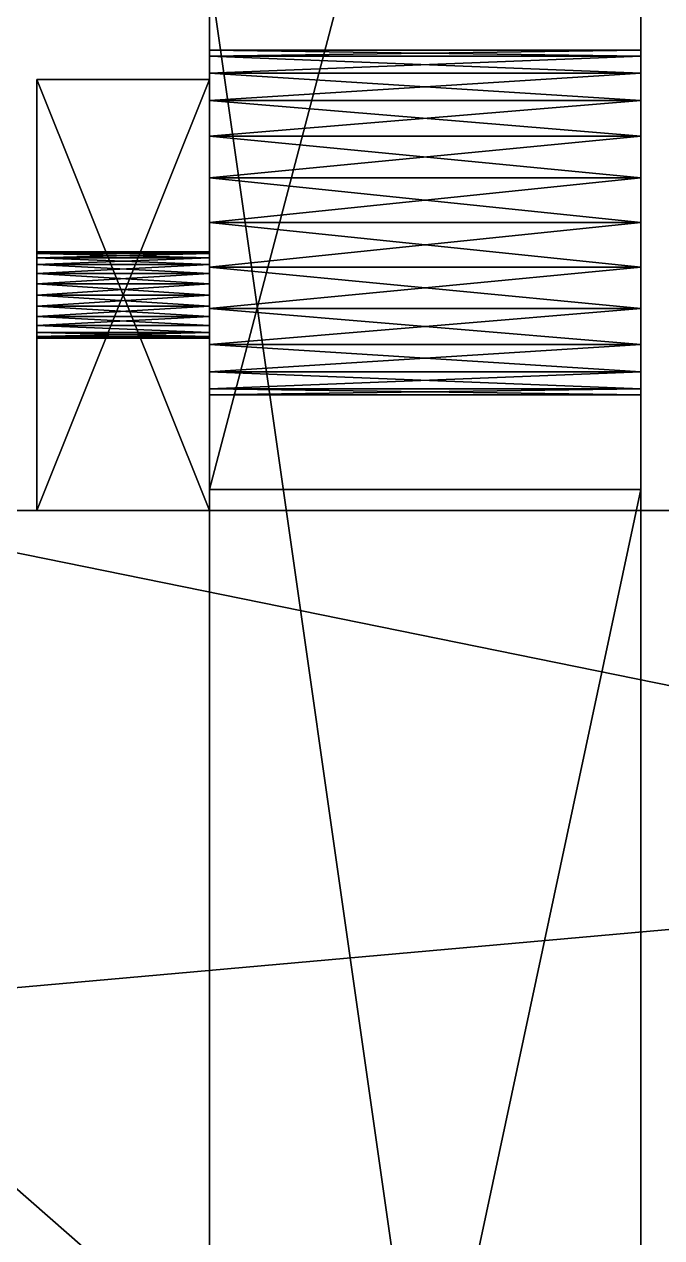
# Model space of a CAD drawing. Extents: x -57 to 38, y -43 to 121.
# Drawn here: x 2.01 to 9.4, y 63.65 to 77.73 of the extents above; entities that cross this region are included whole.
import ezdxf

# ---------------------------------------------------------------- set-up
doc = ezdxf.new("R2010")
doc.units = 0
doc.header["$LTSCALE"] = 25.4
doc.layers.get('0').update_dxf_attribs({"color": 13, "linetype": 'CONTINUOUS'})

# ---------------------------------------------------------------- blocks, each defined once
blk = doc.blocks.new('SERVO_MOTOR')
at = {"color": 0}
for p, q in [((9.35, 22.45, 28), (12, 22.45, 28)), ((9.35, 22.45, 28), (12, 22.45, 28)), ((12, 22.45, 33), (14, 22.45, 33)), ((12, 10.95, 33), (12, 22.45, 33)), ((12, 10.95, 28), (12, 22.45, 28)), ((12, 10.95, 33), (12, 22.45, 33)), ((12, 22.45, 28), (12, 22.45, 33)), ((12, 10.95, 28), (12, 22.45, 28)), ((12, 22.45, 28), (12, 22.45, 33)), ((12, 22.45, 33), (14, 22.45, 33)), ((14, 22.45, 28), (14, 22.45, 33)), ((14, 22.45, 33), (14, 10.95, 33)), ((14, 22.45, 28), (14, 10.95, 28)), ((14, 22.45, 33), (14, 10.95, 33)), ((14, 22.45, 28), (26, 22.45, 28)), ((14, 22.45, 28), (14, 10.95, 28)), ((14, 22.45, 28), (14, 22.45, 33)), ((14, 22.45, 28), (26, 22.45, 28)), ((14, 17.2, 30.5), (12, 17.2, 30.5)), ((14, 17.2, 30.5), (12, 17.2, 30.5)), ((14, 17.183, 30.629), (12, 17.183, 30.629)), ((14, 17.183, 30.371), (12, 17.183, 30.371)), ((14, 17.183, 30.371), (12, 17.183, 30.371)), ((14, 17.183, 30.629), (12, 17.183, 30.629)), ((14, 17.133, 30.25), (12, 17.133, 30.25)), ((14, 17.133, 30.75), (12, 17.133, 30.75)), ((14, 17.133, 30.75), (12, 17.133, 30.75)), ((14, 17.133, 30.25), (12, 17.133, 30.25)), ((14, 17.054, 30.146), (12, 17.054, 30.146)), ((14, 17.054, 30.854), (12, 17.054, 30.854)), ((14, 17.054, 30.854), (12, 17.054, 30.854)), ((14, 17.054, 30.146), (12, 17.054, 30.146)), ((14, 16.95, 30.933), (12, 16.95, 30.933)), ((14, 16.95, 30.933), (12, 16.95, 30.933)), ((14, 16.95, 30.067), (12, 16.95, 30.067)), ((14, 16.95, 30.067), (12, 16.95, 30.067)), ((14, 16.829, 30.983), (12, 16.829, 30.983)), ((14, 16.829, 30.017), (12, 16.829, 30.017)), ((14, 16.829, 30.017), (12, 16.829, 30.017)), ((14, 16.829, 30.983), (12, 16.829, 30.983)), ((14, 16.7, 30), (12, 16.7, 30)), ((14, 16.7, 30), (12, 16.7, 30)), ((14, 16.7, 31), (12, 16.7, 31)), ((14, 16.7, 31), (12, 16.7, 31)), ((14, 16.571, 30.017), (12, 16.571, 30.017)), ((14, 16.571, 30.017), (12, 16.571, 30.017)), ((14, 16.571, 30.983), (12, 16.571, 30.983)), ((14, 16.571, 30.983), (12, 16.571, 30.983)), ((14, 16.45, 30.067), (12, 16.45, 30.067)), ((14, 16.45, 30.067), (12, 16.45, 30.067)), ((14, 16.45, 30.933), (12, 16.45, 30.933)), ((14, 16.45, 30.933), (12, 16.45, 30.933)), ((14, 16.346, 30.854), (12, 16.346, 30.854)), ((14, 16.346, 30.146), (12, 16.346, 30.146)), ((14, 16.346, 30.146), (12, 16.346, 30.146)), ((14, 16.346, 30.854), (12, 16.346, 30.854)), ((14, 16.267, 30.75), (12, 16.267, 30.75)), ((14, 16.267, 30.75), (12, 16.267, 30.75)), ((14, 16.267, 30.25), (12, 16.267, 30.25)), ((14, 16.267, 30.25), (12, 16.267, 30.25)), ((14, 16.217, 30.629), (12, 16.217, 30.629)), ((14, 16.217, 30.371), (12, 16.217, 30.371)), ((14, 16.217, 30.371), (12, 16.217, 30.371)), ((14, 16.217, 30.629), (12, 16.217, 30.629)), ((14, 16.2, 30.5), (12, 16.2, 30.5)), ((14, 16.2, 30.5), (12, 16.2, 30.5)), ((12, 10.95, 28), (9.35, 10.95, 28)), ((12, 10.95, 28), (9.35, 10.95, 28)), ((14, 10.95, 33), (12, 10.95, 33)), ((12, 10.95, 28), (12, 10.95, 33)), ((14, 10.95, 33), (12, 10.95, 33)), ((12, 10.95, 28), (12, 10.95, 33)), ((14, 10.95, 28), (14, 10.95, 33)), ((26, 10.95, 28), (14, 10.95, 28)), ((26, 10.95, 28), (14, 10.95, 28)), ((14, 10.95, 28), (14, 10.95, 33))]:
    blk.add_line(p, q, dxfattribs=at)
at = {"color": 250, "extrusion": (-1, 1.80478e-13, 0)}
blk.add_circle((-16.7, 30.5, -14), 0.5, dxfattribs=at)
blk.add_circle((-16.7, 30.5, -14), 0.5, dxfattribs=at)
blk.add_circle((-16.7, 30.5, -14), 0.5, dxfattribs=at)
blk.add_circle((-16.7, 30.5, -14), 0.5, dxfattribs=at)
blk.add_circle((-16.7, 30.5, -14), 0.5, dxfattribs=at)
blk.add_circle((-16.7, 30.5, -14), 0.5, dxfattribs=at)
blk.add_circle((-16.7, 30.5, -14), 0.5, dxfattribs=at)
blk.add_circle((-16.7, 30.5, -14), 0.5, dxfattribs=at)
blk.add_circle((-16.7, 30.5, -14), 0.5, dxfattribs=at)
blk.add_circle((-16.7, 30.5, -14), 0.5, dxfattribs=at)
blk.add_circle((-16.7, 30.5, -14), 0.5, dxfattribs=at)
blk.add_circle((-16.7, 30.5, -14), 0.5, dxfattribs=at)
blk.add_circle((-16.7, 30.5, -14), 0.5, dxfattribs=at)
blk.add_circle((-16.7, 30.5, -14), 0.5, dxfattribs=at)
blk.add_circle((-16.7, 30.5, -14), 0.5, dxfattribs=at)
blk.add_circle((-16.7, 30.5, -14), 0.5, dxfattribs=at)
blk.add_circle((-16.7, 30.5, -14), 0.5, dxfattribs=at)
blk.add_circle((-16.7, 30.5, -14), 0.5, dxfattribs=at)
blk.add_circle((-16.7, 30.5, -14), 0.5, dxfattribs=at)
blk.add_circle((-16.7, 30.5, -14), 0.5, dxfattribs=at)
blk.add_circle((-16.7, 30.5, -14), 0.5, dxfattribs=at)
blk.add_circle((-16.7, 30.5, -14), 0.5, dxfattribs=at)
blk.add_circle((-16.7, 30.5, -14), 0.5, dxfattribs=at)
blk.add_circle((-16.7, 30.5, -14), 0.5, dxfattribs=at)
blk.add_circle((-16.7, 30.5, -14), 0.5, dxfattribs=at)
at = {"color": 250, "extrusion": (-1, -1.80478e-13, 0)}
blk.add_arc((-16.7, 30.5, -12), 0.5, 180, 0, dxfattribs=at)
blk.add_arc((-16.7, 30.5, -12), 0.5, 180, 0, dxfattribs=at)
blk.add_arc((-16.7, 30.5, -12), 0.5, 180, 0, dxfattribs=at)
blk.add_arc((-16.7, 30.5, -12), 0.5, 180, 0, dxfattribs=at)
blk.add_arc((-16.7, 30.5, -12), 0.5, 180, 0, dxfattribs=at)
blk.add_arc((-16.7, 30.5, -12), 0.5, 180, 0, dxfattribs=at)
blk.add_arc((-16.7, 30.5, -12), 0.5, 180, 0, dxfattribs=at)
blk.add_arc((-16.7, 30.5, -12), 0.5, 180, 0, dxfattribs=at)
blk.add_arc((-16.7, 30.5, -12), 0.5, 180, 0, dxfattribs=at)
blk.add_arc((-16.7, 30.5, -12), 0.5, 180, 0, dxfattribs=at)
blk.add_arc((-16.7, 30.5, -12), 0.5, 180, 0, dxfattribs=at)
blk.add_arc((-16.7, 30.5, -12), 0.5, 180, 0, dxfattribs=at)
blk.add_arc((-16.7, 30.5, -12), 0.5, 180, 0, dxfattribs=at)
blk.add_arc((-16.7, 30.5, -12), 0.5, 180, 0, dxfattribs=at)
at = {"color": 250, "extrusion": (-1, 0, 0)}
blk.add_arc((-16.7, 30.5, -12), 0.5, 0, 180, dxfattribs=at)
blk.add_arc((-16.7, 30.5, -12), 0.5, 0, 180, dxfattribs=at)
blk.add_arc((-16.7, 30.5, -12), 0.5, 0, 180, dxfattribs=at)
blk.add_arc((-16.7, 30.5, -12), 0.5, 0, 180, dxfattribs=at)
blk.add_arc((-16.7, 30.5, -12), 0.5, 0, 180, dxfattribs=at)
blk.add_arc((-16.7, 30.5, -12), 0.5, 0, 180, dxfattribs=at)
blk.add_arc((-16.7, 30.5, -12), 0.5, 0, 180, dxfattribs=at)
blk.add_arc((-16.7, 30.5, -12), 0.5, 0, 180, dxfattribs=at)
blk.add_arc((-16.7, 30.5, -12), 0.5, 0, 180, dxfattribs=at)
blk.add_arc((-16.7, 30.5, -12), 0.5, 0, 180, dxfattribs=at)
blk.add_arc((-16.7, 30.5, -12), 0.5, 0, 180, dxfattribs=at)
blk.add_arc((-16.7, 30.5, -12), 0.5, 0, 180, dxfattribs=at)
blk.add_arc((-16.7, 30.5, -12), 0.5, 0, 180, dxfattribs=at)
at = {"color": 250}
mesh = blk.add_polyface(dxfattribs=at)
corners = [(12, 10.95, 28), (9.35, 16.7, 28), (9.35, 10.95, 28), (9.35, 22.45, 28), (12, 22.45, 28)]
mesh.append_faces([[corners[k] for k in face] for face in [(0, 1, 2), (3, 0, 4)]], dxfattribs={"vtx0": -1, "color": 250})
mesh.append_faces([[corners[k] for k in face] for face in [(1, 0, 3)]], dxfattribs={"vtx0": -1, "vtx1": -1, "color": 250})
mesh = blk.add_polyface(dxfattribs=at)
corners = [(12, 22.45, 33), (14, 22.45, 28), (12, 22.45, 28), (14, 22.45, 33), (12, 22.45, 5), (14, 22.45), (12, 22.45), (14, 22.45, 5), (9.35, 22.45, 5), (29, 22.45, 5), (9.35, 22.45, 22.25), (29, 22.45, 24), (9.35, 22.45, 28), (26, 22.45, 28)]
mesh.append_faces([[corners[k] for k in face] for face in [(1, 0, 3), (4, 5, 6)]], dxfattribs={"vtx0": -1, "color": 250})
mesh.append_faces([[corners[k] for k in face] for face in [(0, 1, 2), (5, 4, 7), (7, 8, 9), (9, 10, 11), (11, 12, 13), (13, 2, 1)]], dxfattribs={"vtx0": -1, "vtx1": -1, "color": 250})
mesh.append_faces([[corners[k] for k in face] for face in [(7, 4, 8), (9, 8, 10), (11, 10, 12), (13, 12, 2)]], dxfattribs={"vtx0": -1, "vtx2": -1, "color": 250})
mesh = blk.add_polyface(dxfattribs=at)
corners = [(14, 10.95, 33), (12, 22.45, 33), (12, 10.95, 33), (14, 22.45, 33)]
mesh.append_faces([[corners[k] for k in face] for face in [(0, 1, 2), (1, 0, 3)]], dxfattribs={"vtx0": -1, "color": 250})
mesh = blk.add_polyface(dxfattribs=at)
corners = [(12, 10.95, 33), (12, 16.45, 30.933), (12, 10.95, 28), (12, 16.571, 30.983), (12, 22.45, 33), (12, 16.346, 30.854), (12, 16.267, 30.75), (12, 16.217, 30.629), (12, 16.2, 30.5), (12, 16.7, 31), (12, 16.829, 30.983), (12, 16.95, 30.933), (12, 17.054, 30.854), (12, 17.133, 30.75), (12, 17.183, 30.629), (12, 17.2, 30.5), (12, 16.571, 30.017), (12, 22.45, 28), (12, 16.45, 30.067), (12, 16.346, 30.146), (12, 16.267, 30.25), (12, 16.217, 30.371), (12, 16.7, 30), (12, 16.829, 30.017), (12, 16.95, 30.067), (12, 17.054, 30.146), (12, 17.133, 30.25), (12, 17.183, 30.371)]
mesh.append_faces([[corners[k] for k in face] for face in [(0, 1, 2), (1, 0, 3), (3, 4, 9), (9, 4, 10), (10, 4, 11), (11, 4, 12), (12, 4, 13), (13, 4, 14), (14, 4, 15), (2, 16, 17), (16, 2, 18), (18, 2, 19), (19, 2, 20), (20, 2, 21), (21, 2, 8), (17, 15, 4)]], dxfattribs={"vtx0": -1, "vtx1": -1, "color": 250})
mesh.append_faces([[corners[k] for k in face] for face in [(3, 0, 4), (2, 1, 5), (2, 5, 6), (2, 6, 7), (2, 7, 8), (17, 16, 22), (17, 22, 23), (17, 23, 24), (17, 24, 25), (17, 25, 26), (17, 26, 27), (17, 27, 15)]], dxfattribs={"vtx0": -1, "vtx2": -1, "color": 250})
mesh = blk.add_polyface(dxfattribs=at)
corners = [(14, 10.95, 28), (14, 16.45, 30.067), (14, 10.95, 33), (14, 16.571, 30.017), (14, 22.45, 28), (14, 16.346, 30.146), (14, 16.267, 30.25), (14, 16.217, 30.371), (14, 16.2, 30.5), (14, 16.7, 30), (14, 16.829, 30.017), (14, 16.95, 30.067), (14, 17.054, 30.146), (14, 17.133, 30.25), (14, 17.183, 30.371), (14, 17.2, 30.5), (14, 16.571, 30.983), (14, 22.45, 33), (14, 16.45, 30.933), (14, 16.346, 30.854), (14, 16.267, 30.75), (14, 16.217, 30.629), (14, 16.7, 31), (14, 16.829, 30.983), (14, 16.95, 30.933), (14, 17.054, 30.854), (14, 17.133, 30.75), (14, 17.183, 30.629)]
mesh.append_faces([[corners[k] for k in face] for face in [(0, 1, 2), (1, 0, 3), (3, 4, 9), (9, 4, 10), (10, 4, 11), (11, 4, 12), (12, 4, 13), (13, 4, 14), (14, 4, 15), (2, 16, 17), (16, 2, 18), (18, 2, 19), (19, 2, 20), (20, 2, 21), (21, 2, 8), (17, 15, 4)]], dxfattribs={"vtx0": -1, "vtx1": -1, "color": 250})
mesh.append_faces([[corners[k] for k in face] for face in [(3, 0, 4), (2, 1, 5), (2, 5, 6), (2, 6, 7), (2, 7, 8), (17, 16, 22), (17, 22, 23), (17, 23, 24), (17, 24, 25), (17, 25, 26), (17, 26, 27), (17, 27, 15)]], dxfattribs={"vtx0": -1, "vtx2": -1, "color": 250})
mesh = blk.add_polyface(dxfattribs=at)
corners = [(14, 10.95, 28), (26, 22.45, 28), (14, 22.45, 28), (26, 10.95, 28)]
mesh.append_faces([[corners[k] for k in face] for face in [(0, 1, 2), (1, 0, 3)]], dxfattribs={"vtx0": -1, "color": 250})
mesh = blk.add_polyface(dxfattribs=at)
corners = [(14, 17.2, 30.5), (12, 17.183, 30.371), (14, 17.183, 30.371), (12, 17.2, 30.5)]
mesh.append_faces([[corners[k] for k in face] for face in [(0, 1, 2), (1, 0, 3)]], dxfattribs={"vtx0": -1, "color": 250})
mesh = blk.add_polyface(dxfattribs=at)
corners = [(14, 17.183, 30.629), (12, 17.2, 30.5), (14, 17.2, 30.5), (12, 17.183, 30.629)]
mesh.append_faces([[corners[k] for k in face] for face in [(0, 1, 2), (1, 0, 3)]], dxfattribs={"vtx0": -1, "color": 250})
mesh = blk.add_polyface(dxfattribs=at)
corners = [(14, 17.133, 30.75), (12, 17.183, 30.629), (14, 17.183, 30.629), (12, 17.133, 30.75)]
mesh.append_faces([[corners[k] for k in face] for face in [(0, 1, 2), (1, 0, 3)]], dxfattribs={"vtx0": -1, "color": 250})
mesh = blk.add_polyface(dxfattribs=at)
corners = [(14, 17.183, 30.371), (12, 17.133, 30.25), (14, 17.133, 30.25), (12, 17.183, 30.371)]
mesh.append_faces([[corners[k] for k in face] for face in [(0, 1, 2), (1, 0, 3)]], dxfattribs={"vtx0": -1, "color": 250})
mesh = blk.add_polyface(dxfattribs=at)
corners = [(14, 17.133, 30.25), (12, 17.054, 30.146), (14, 17.054, 30.146), (12, 17.133, 30.25)]
mesh.append_faces([[corners[k] for k in face] for face in [(0, 1, 2), (1, 0, 3)]], dxfattribs={"vtx0": -1, "color": 250})
mesh = blk.add_polyface(dxfattribs=at)
corners = [(14, 17.054, 30.854), (12, 17.133, 30.75), (14, 17.133, 30.75), (12, 17.054, 30.854)]
mesh.append_faces([[corners[k] for k in face] for face in [(0, 1, 2), (1, 0, 3)]], dxfattribs={"vtx0": -1, "color": 250})
mesh = blk.add_polyface(dxfattribs=at)
corners = [(14, 17.054, 30.854), (12, 16.95, 30.933), (12, 17.054, 30.854), (14, 16.95, 30.933)]
mesh.append_faces([[corners[k] for k in face] for face in [(0, 1, 2), (1, 0, 3)]], dxfattribs={"vtx0": -1, "color": 250})
mesh = blk.add_polyface(dxfattribs=at)
corners = [(14, 16.95, 30.067), (12, 17.054, 30.146), (12, 16.95, 30.067), (14, 17.054, 30.146)]
mesh.append_faces([[corners[k] for k in face] for face in [(0, 1, 2), (1, 0, 3)]], dxfattribs={"vtx0": -1, "color": 250})
mesh = blk.add_polyface(dxfattribs=at)
corners = [(12, 16.95, 30.933), (14, 16.829, 30.983), (12, 16.829, 30.983), (14, 16.95, 30.933)]
mesh.append_faces([[corners[k] for k in face] for face in [(0, 1, 2), (1, 0, 3)]], dxfattribs={"vtx0": -1, "color": 250})
mesh = blk.add_polyface(dxfattribs=at)
corners = [(14, 16.829, 30.017), (12, 16.95, 30.067), (12, 16.829, 30.017), (14, 16.95, 30.067)]
mesh.append_faces([[corners[k] for k in face] for face in [(0, 1, 2), (1, 0, 3)]], dxfattribs={"vtx0": -1, "color": 250})
mesh = blk.add_polyface(dxfattribs=at)
corners = [(12, 16.7, 30), (14, 16.829, 30.017), (12, 16.829, 30.017), (14, 16.7, 30)]
mesh.append_faces([[corners[k] for k in face] for face in [(0, 1, 2), (1, 0, 3)]], dxfattribs={"vtx0": -1, "color": 250})
mesh = blk.add_polyface(dxfattribs=at)
corners = [(14, 16.829, 30.983), (12, 16.7, 31), (12, 16.829, 30.983), (14, 16.7, 31)]
mesh.append_faces([[corners[k] for k in face] for face in [(0, 1, 2), (1, 0, 3)]], dxfattribs={"vtx0": -1, "color": 250})
mesh = blk.add_polyface(dxfattribs=at)
corners = [(14, 16.571, 30.017), (12, 16.7, 30), (12, 16.571, 30.017), (14, 16.7, 30)]
mesh.append_faces([[corners[k] for k in face] for face in [(0, 1, 2), (1, 0, 3)]], dxfattribs={"vtx0": -1, "color": 250})
mesh = blk.add_polyface(dxfattribs=at)
corners = [(12, 16.7, 31), (14, 16.571, 30.983), (12, 16.571, 30.983), (14, 16.7, 31)]
mesh.append_faces([[corners[k] for k in face] for face in [(0, 1, 2), (1, 0, 3)]], dxfattribs={"vtx0": -1, "color": 250})
mesh = blk.add_polyface(dxfattribs=at)
corners = [(14, 16.45, 30.067), (12, 16.571, 30.017), (12, 16.45, 30.067), (14, 16.571, 30.017)]
mesh.append_faces([[corners[k] for k in face] for face in [(0, 1, 2), (1, 0, 3)]], dxfattribs={"vtx0": -1, "color": 250})
mesh = blk.add_polyface(dxfattribs=at)
corners = [(12, 16.571, 30.983), (14, 16.45, 30.933), (12, 16.45, 30.933), (14, 16.571, 30.983)]
mesh.append_faces([[corners[k] for k in face] for face in [(0, 1, 2), (1, 0, 3)]], dxfattribs={"vtx0": -1, "color": 250})
mesh = blk.add_polyface(dxfattribs=at)
corners = [(12, 16.346, 30.146), (14, 16.45, 30.067), (12, 16.45, 30.067), (14, 16.346, 30.146)]
mesh.append_faces([[corners[k] for k in face] for face in [(0, 1, 2), (1, 0, 3)]], dxfattribs={"vtx0": -1, "color": 250})
mesh = blk.add_polyface(dxfattribs=at)
corners = [(14, 16.45, 30.933), (12, 16.346, 30.854), (12, 16.45, 30.933), (14, 16.346, 30.854)]
mesh.append_faces([[corners[k] for k in face] for face in [(0, 1, 2), (1, 0, 3)]], dxfattribs={"vtx0": -1, "color": 250})
mesh = blk.add_polyface(dxfattribs=at)
corners = [(12, 16.346, 30.854), (14, 16.267, 30.75), (12, 16.267, 30.75), (14, 16.346, 30.854)]
mesh.append_faces([[corners[k] for k in face] for face in [(0, 1, 2), (1, 0, 3)]], dxfattribs={"vtx0": -1, "color": 250})
mesh = blk.add_polyface(dxfattribs=at)
corners = [(12, 16.267, 30.25), (14, 16.346, 30.146), (12, 16.346, 30.146), (14, 16.267, 30.25)]
mesh.append_faces([[corners[k] for k in face] for face in [(0, 1, 2), (1, 0, 3)]], dxfattribs={"vtx0": -1, "color": 250})
mesh = blk.add_polyface(dxfattribs=at)
corners = [(12, 16.267, 30.75), (14, 16.217, 30.629), (12, 16.217, 30.629), (14, 16.267, 30.75)]
mesh.append_faces([[corners[k] for k in face] for face in [(0, 1, 2), (1, 0, 3)]], dxfattribs={"vtx0": -1, "color": 250})
mesh = blk.add_polyface(dxfattribs=at)
corners = [(12, 16.217, 30.371), (14, 16.267, 30.25), (12, 16.267, 30.25), (14, 16.217, 30.371)]
mesh.append_faces([[corners[k] for k in face] for face in [(0, 1, 2), (1, 0, 3)]], dxfattribs={"vtx0": -1, "color": 250})
mesh = blk.add_polyface(dxfattribs=at)
corners = [(12, 16.2, 30.5), (14, 16.217, 30.371), (12, 16.217, 30.371), (14, 16.2, 30.5)]
mesh.append_faces([[corners[k] for k in face] for face in [(0, 1, 2), (1, 0, 3)]], dxfattribs={"vtx0": -1, "color": 250})
mesh = blk.add_polyface(dxfattribs=at)
corners = [(12, 16.217, 30.629), (14, 16.2, 30.5), (12, 16.2, 30.5), (14, 16.217, 30.629)]
mesh.append_faces([[corners[k] for k in face] for face in [(0, 1, 2), (1, 0, 3)]], dxfattribs={"vtx0": -1, "color": 250})
mesh = blk.add_polyface(dxfattribs=at)
corners = [(14, 10.95, 33), (12, 10.95, 28), (14, 10.95, 28), (12, 10.95, 33), (14, 10.95, 5), (12, 10.95), (14, 10.95), (12, 10.95, 5), (29, 10.95, 5), (9.35, 10.95, 5), (29, 10.95, 24), (9.35, 10.95, 22.25), (9.35, 10.95, 28), (26, 10.95, 28)]
mesh.append_faces([[corners[k] for k in face] for face in [(1, 0, 3), (4, 5, 6)]], dxfattribs={"vtx0": -1, "color": 250})
mesh.append_faces([[corners[k] for k in face] for face in [(0, 1, 2), (5, 4, 7), (7, 8, 9), (9, 10, 11), (11, 10, 12), (12, 2, 1)]], dxfattribs={"vtx0": -1, "vtx1": -1, "color": 250})
mesh.append_faces([[corners[k] for k in face] for face in [(7, 4, 8), (9, 8, 10), (12, 10, 13), (12, 13, 2)]], dxfattribs={"vtx0": -1, "vtx2": -1, "color": 250})
blk = doc.blocks.new('CELDA_BRAILLE')
at = {"color": 0}
for p, q in [((55.87, 48.092), (55.87, 29.042)), ((55.87, 48.092), (55.87, 29.042)), ((50.87, 35.042), (50.87, 29.042)), ((50.87, 35.042), (50.87, 29.042)), ((50.87, 0, 15), (50.87, 35.042, 15)), ((50.87, 0, 15), (50.87, 35.042, 15)), ((55.87, 0, 15), (55.87, 35.042, 15)), ((55.87, 0, 15), (55.87, 35.042, 15)), ((50.87, 34.142, 5), (55.87, 34.142, 5)), ((50.87, 34.142, 5), (55.87, 34.142, 5)), ((50.87, 34.073, 5.518), (55.87, 34.073, 5.518)), ((50.87, 34.073, 4.482), (55.87, 34.073, 4.482)), ((50.87, 34.073, 5.518), (55.87, 34.073, 5.518)), ((50.87, 34.073, 4.482), (55.87, 34.073, 4.482)), ((50.87, 33.874, 6), (55.87, 33.874, 6)), ((50.87, 33.874, 6), (55.87, 33.874, 6)), ((50.87, 33.874, 4), (55.87, 33.874, 4)), ((50.87, 33.874, 4), (55.87, 33.874, 4)), ((50.87, 33.556, 6.414), (55.87, 33.556, 6.414)), ((50.87, 33.556, 6.414), (55.87, 33.556, 6.414)), ((50.87, 33.556, 3.586), (55.87, 33.556, 3.586)), ((50.87, 33.556, 3.586), (55.87, 33.556, 3.586)), ((50.87, 33.142, 6.732), (55.87, 33.142, 6.732)), ((50.87, 33.142, 6.732), (55.87, 33.142, 6.732)), ((50.87, 33.142, 3.268), (55.87, 33.142, 3.268)), ((50.87, 33.142, 3.268), (55.87, 33.142, 3.268)), ((50.87, 32.659, 6.932), (55.87, 32.659, 6.932)), ((50.87, 32.659, 6.932), (55.87, 32.659, 6.932)), ((50.87, 32.659, 3.068), (55.87, 32.659, 3.068)), ((50.87, 32.659, 3.068), (55.87, 32.659, 3.068)), ((50.87, 32.142, 7), (55.87, 32.142, 7)), ((50.87, 32.142, 7), (55.87, 32.142, 7)), ((50.87, 32.142, 3), (55.87, 32.142, 3)), ((50.87, 32.142, 3), (55.87, 32.142, 3)), ((50.87, 31.624, 6.932), (55.87, 31.624, 6.932)), ((50.87, 31.624, 6.932), (55.87, 31.624, 6.932)), ((50.87, 31.624, 3.068), (55.87, 31.624, 3.068)), ((50.87, 31.624, 3.068), (55.87, 31.624, 3.068)), ((50.87, 31.142, 6.732), (55.87, 31.142, 6.732)), ((50.87, 31.142, 6.732), (55.87, 31.142, 6.732)), ((50.87, 31.142, 3.268), (55.87, 31.142, 3.268)), ((50.87, 31.142, 3.268), (55.87, 31.142, 3.268)), ((50.87, 30.727, 6.414), (55.87, 30.727, 6.414)), ((50.87, 30.727, 6.414), (55.87, 30.727, 6.414)), ((50.87, 30.727, 3.586), (55.87, 30.727, 3.586)), ((50.87, 30.727, 3.586), (55.87, 30.727, 3.586)), ((50.87, 30.41, 4), (55.87, 30.41, 4)), ((50.87, 30.41, 6), (55.87, 30.41, 6)), ((50.87, 30.41, 6), (55.87, 30.41, 6)), ((50.87, 30.41, 4), (55.87, 30.41, 4)), ((50.87, 30.21, 4.482), (55.87, 30.21, 4.482)), ((50.87, 30.21, 4.482), (55.87, 30.21, 4.482)), ((50.87, 30.21, 5.518), (55.87, 30.21, 5.518)), ((50.87, 30.21, 5.518), (55.87, 30.21, 5.518)), ((50.87, 30.142, 5), (55.87, 30.142, 5)), ((50.87, 30.142, 5), (55.87, 30.142, 5)), ((50.87, 29.042), (55.87, 29.042)), ((50.87, 5.6, 10), (50.87, 29.042, 10)), ((50.87, 29.042, 10), (55.87, 29.042, 10)), ((50.87, 29.042, 10), (50.87, 29.042)), ((50.87, 5.6, 10), (50.87, 29.042, 10)), ((50.87, 29.042, 10), (55.87, 29.042, 10)), ((50.87, 29.042, 10), (50.87, 29.042)), ((50.87, 29.042), (55.87, 29.042)), ((55.87, 5.6, 10), (55.87, 29.042, 10)), ((55.87, 5.6, 10), (55.87, 29.042, 10)), ((55.87, 29.042, 10), (55.87, 29.042)), ((55.87, 29.042, 10), (55.87, 29.042))]:
    blk.add_line(p, q, dxfattribs=at)
at = {"color": 0, "extrusion": (1, -1.03681e-31, -3.86944e-31)}
blk.add_circle((32.142, 5, 50.87), 2, dxfattribs=at)
blk.add_circle((32.142, 5, 50.87), 2, dxfattribs=at)
blk.add_circle((32.142, 5, 50.87), 2, dxfattribs=at)
blk.add_circle((32.142, 5, 50.87), 2, dxfattribs=at)
blk.add_circle((32.142, 5, 50.87), 2, dxfattribs=at)
blk.add_circle((32.142, 5, 50.87), 2, dxfattribs=at)
blk.add_circle((32.142, 5, 50.87), 2, dxfattribs=at)
blk.add_circle((32.142, 5, 50.87), 2, dxfattribs=at)
blk.add_circle((32.142, 5, 50.87), 2, dxfattribs=at)
blk.add_circle((32.142, 5, 50.87), 2, dxfattribs=at)
blk.add_circle((32.142, 5, 50.87), 2, dxfattribs=at)
blk.add_circle((32.142, 5, 50.87), 2, dxfattribs=at)
blk.add_circle((32.142, 5, 50.87), 2, dxfattribs=at)
blk.add_circle((32.142, 5, 50.87), 2, dxfattribs=at)
blk.add_circle((32.142, 5, 50.87), 2, dxfattribs=at)
blk.add_circle((32.142, 5, 50.87), 2, dxfattribs=at)
blk.add_circle((32.142, 5, 50.87), 2, dxfattribs=at)
blk.add_circle((32.142, 5, 50.87), 2, dxfattribs=at)
blk.add_circle((32.142, 5, 50.87), 2, dxfattribs=at)
blk.add_circle((32.142, 5, 50.87), 2, dxfattribs=at)
blk.add_circle((32.142, 5, 50.87), 2, dxfattribs=at)
blk.add_circle((32.142, 5, 50.87), 2, dxfattribs=at)
blk.add_circle((32.142, 5, 50.87), 2, dxfattribs=at)
blk.add_circle((32.142, 5, 50.87), 2, dxfattribs=at)
blk.add_circle((32.142, 5, 50.87), 2, dxfattribs=at)
at = {"color": 0, "extrusion": (1, 0, 0)}
blk.add_circle((32.142, 5, 55.87), 2, dxfattribs=at)
blk.add_circle((32.142, 5, 55.87), 2, dxfattribs=at)
blk.add_circle((32.142, 5, 55.87), 2, dxfattribs=at)
blk.add_circle((32.142, 5, 55.87), 2, dxfattribs=at)
blk.add_circle((32.142, 5, 55.87), 2, dxfattribs=at)
blk.add_circle((32.142, 5, 55.87), 2, dxfattribs=at)
blk.add_circle((32.142, 5, 55.87), 2, dxfattribs=at)
blk.add_circle((32.142, 5, 55.87), 2, dxfattribs=at)
blk.add_circle((32.142, 5, 55.87), 2, dxfattribs=at)
blk.add_circle((32.142, 5, 55.87), 2, dxfattribs=at)
blk.add_circle((32.142, 5, 55.87), 2, dxfattribs=at)
blk.add_circle((32.142, 5, 55.87), 2, dxfattribs=at)
blk.add_circle((32.142, 5, 55.87), 2, dxfattribs=at)
blk.add_circle((32.142, 5, 55.87), 2, dxfattribs=at)
blk.add_circle((32.142, 5, 55.87), 2, dxfattribs=at)
blk.add_circle((32.142, 5, 55.87), 2, dxfattribs=at)
blk.add_circle((32.142, 5, 55.87), 2, dxfattribs=at)
blk.add_circle((32.142, 5, 55.87), 2, dxfattribs=at)
blk.add_circle((32.142, 5, 55.87), 2, dxfattribs=at)
blk.add_circle((32.142, 5, 55.87), 2, dxfattribs=at)
blk.add_circle((32.142, 5, 55.87), 2, dxfattribs=at)
blk.add_circle((32.142, 5, 55.87), 2, dxfattribs=at)
blk.add_circle((32.142, 5, 55.87), 2, dxfattribs=at)
blk.add_circle((32.142, 5, 55.87), 2, dxfattribs=at)
blk.add_circle((32.142, 5, 55.87), 2, dxfattribs=at)
at = {"color": 0}
mesh = blk.add_polyface(dxfattribs=at)
corners = [(55.87, 0), (55.87, 0.7, 5), (55.87, 0, 15), (55.87, 0.768, 4.482), (55.87, 0.968, 4), (55.87, 1.286, 3.586), (55.87, 5.6), (55.87, 1.7, 3.268), (55.87, 2.182, 3.068), (55.87, 2.7, 3), (55.87, 3.218, 3.068), (55.87, 3.7, 3.268), (55.87, 4.114, 3.586), (55.87, 4.432, 4), (55.87, 4.632, 4.482), (55.87, 4.7, 5), (55.87, 5.6, 10), (55.87, 35.042, 15), (55.87, 1.286, 6.414), (55.87, 0.968, 6), (55.87, 0.768, 5.518), (55.87, 1.7, 6.732), (55.87, 2.182, 6.932), (55.87, 2.7, 7), (55.87, 3.218, 6.932), (55.87, 3.7, 6.732), (55.87, 4.114, 6.414), (55.87, 4.432, 6), (55.87, 4.632, 5.518), (55.87, 29.042, 10), (55.87, 30.41, 6), (55.87, 30.21, 5.518), (55.87, 30.142, 5), (55.87, 30.727, 6.414), (55.87, 31.142, 6.732), (55.87, 31.624, 6.932), (55.87, 32.142, 7), (55.87, 32.659, 6.932), (55.87, 33.142, 6.732), (55.87, 33.556, 6.414), (55.87, 33.874, 6), (55.87, 34.073, 5.518), (55.87, 34.142, 5), (55.87, 29.042), (55.87, 30.21, 4.482), (55.87, 30.41, 4), (55.87, 30.727, 3.586), (55.87, 31.142, 3.268), (55.87, 31.624, 3.068), (55.87, 48.092), (55.87, 32.142, 3), (55.87, 32.659, 3.068), (55.87, 33.142, 3.268), (55.87, 33.556, 3.586), (55.87, 33.874, 4), (55.87, 34.073, 4.482), (55.87, 43.777, 3.586), (55.87, 43.46, 4), (55.87, 43.26, 4.482), (55.87, 35.042, 30), (55.87, 43.192, 5), (55.87, 42.492, 15), (55.87, 44.192, 3.268), (55.87, 44.674, 3.068), (55.87, 45.192, 3), (55.87, 45.709, 3.068), (55.87, 46.192, 3.268), (55.87, 46.606, 3.586), (55.87, 46.924, 4), (55.87, 47.123, 4.482), (55.87, 47.192, 5), (55.87, 71.533), (55.87, 72.601, 4.484), (55.87, 71.533, 10), (55.87, 72.801, 4.001), (55.87, 73.119, 3.587), (55.87, 77.533), (55.87, 72.533, 5.001), (55.87, 73.533, 3.269), (55.87, 74.016, 3.069), (55.87, 74.533, 3.001), (55.87, 75.051, 3.069), (55.87, 75.533, 3.269), (55.87, 75.947, 3.587), (55.87, 76.265, 4.001), (55.87, 76.465, 4.484), (55.87, 76.533, 5.001), (55.87, 48.092, 10), (55.87, 77.533, 15), (55.87, 43.777, 6.414), (55.87, 43.46, 6), (55.87, 43.26, 5.518), (55.87, 44.192, 6.732), (55.87, 44.674, 6.932), (55.87, 45.192, 7), (55.87, 45.709, 6.932), (55.87, 46.192, 6.732), (55.87, 46.606, 6.414), (55.87, 46.924, 6), (55.87, 47.123, 5.518), (55.87, 72.801, 6.001), (55.87, 72.601, 5.519), (55.87, 73.119, 6.416), (55.87, 73.533, 6.733), (55.87, 74.016, 6.933), (55.87, 74.533, 7.001), (55.87, 75.051, 6.933), (55.87, 75.533, 6.733), (55.87, 75.947, 6.416), (55.87, 76.265, 6.001), (55.87, 76.465, 5.519), (55.87, 42.492, 30)]
mesh.append_faces([[corners[k] for k in face] for face in [(0, 1, 2), (1, 0, 3), (3, 0, 4), (4, 0, 5), (5, 6, 7), (7, 6, 8), (8, 6, 9), (9, 6, 10), (10, 6, 11), (11, 6, 12), (12, 6, 13), (13, 6, 14), (14, 6, 15), (2, 16, 17), (18, 2, 19), (19, 2, 20), (20, 2, 1), (16, 15, 6), (30, 29, 31), (31, 29, 32), (43, 44, 29), (44, 43, 45), (45, 43, 46), (46, 43, 47), (47, 43, 48), (48, 49, 50), (50, 49, 51), (51, 49, 52), (52, 49, 53), (53, 49, 54), (54, 49, 55), (55, 49, 42), (17, 58, 59), (56, 49, 62), (62, 49, 63), (63, 49, 64), (64, 49, 65), (65, 49, 66), (66, 49, 67), (67, 49, 68), (68, 49, 69), (69, 49, 70), (71, 72, 73), (72, 71, 74), (74, 71, 75), (75, 76, 78), (78, 76, 79), (79, 76, 80), (80, 76, 81), (81, 76, 82), (82, 76, 83), (83, 76, 84), (84, 76, 85), (85, 76, 86), (61, 87, 88), (89, 61, 90), (90, 61, 91), (91, 61, 60), (87, 70, 49), (100, 73, 101), (101, 73, 77), (88, 86, 76)]], dxfattribs={"vtx0": -1, "vtx1": -1, "color": 0})
mesh.append_faces([[corners[k] for k in face] for face in [(16, 2, 18), (17, 29, 30), (42, 49, 56), (42, 57, 17), (59, 60, 61), (87, 61, 89), (88, 73, 100)]], dxfattribs={"vtx0": -1, "vtx1": -1, "vtx2": -1, "color": 0})
mesh.append_faces([[corners[k] for k in face] for face in [(5, 0, 6), (16, 18, 21), (16, 21, 22), (16, 22, 23), (16, 23, 24), (16, 24, 25), (16, 25, 26), (16, 26, 27), (16, 27, 28), (16, 28, 15), (17, 16, 29), (17, 30, 33), (17, 33, 34), (17, 34, 35), (17, 35, 36), (17, 36, 37), (17, 37, 38), (17, 38, 39), (17, 39, 40), (17, 40, 41), (17, 41, 42), (48, 43, 49), (29, 44, 32), (42, 56, 57), (17, 57, 58), (59, 58, 60), (75, 71, 76), (73, 72, 77), (87, 89, 92), (87, 92, 93), (87, 93, 94), (87, 94, 95), (87, 95, 96), (87, 96, 97), (87, 97, 98), (87, 98, 99), (87, 99, 70), (88, 87, 73), (88, 100, 102), (88, 102, 103), (88, 103, 104), (88, 104, 105), (88, 105, 106), (88, 106, 107), (88, 107, 108), (88, 108, 109), (88, 109, 110), (88, 110, 86)]], dxfattribs={"vtx0": -1, "vtx2": -1, "color": 0})
mesh.append_faces([[corners[k] for k in face] for face in [(111, 59, 61)]], dxfattribs={"vtx1": -1, "color": 0})
mesh = blk.add_polyface(dxfattribs=at)
corners = [(55.87, 48.092), (50.87, 42.492), (50.87, 48.092), (50.87, 35.042), (50.87, 29.042), (55.87, 29.042), (5, 35.042), (5, 42.492), (0, 48.092), (5, 29.042), (0, 29.042), (5, 48.092)]
mesh.append_faces([[corners[k] for k in face] for face in [(0, 1, 2), (4, 0, 5), (8, 9, 10)]], dxfattribs={"vtx0": -1, "color": 0})
mesh.append_faces([[corners[k] for k in face] for face in [(3, 0, 4), (1, 6, 7), (6, 1, 3), (9, 7, 6)]], dxfattribs={"vtx0": -1, "vtx1": -1, "color": 0})
mesh.append_faces([[corners[k] for k in face] for face in [(1, 0, 3)]], dxfattribs={"vtx0": -1, "vtx1": -1, "vtx2": -1, "color": 0})
mesh.append_faces([[corners[k] for k in face] for face in [(9, 8, 11), (9, 11, 7)]], dxfattribs={"vtx0": -1, "vtx2": -1, "color": 0})
mesh = blk.add_polyface(dxfattribs=at)
corners = [(50.87, 0), (50.87, 1.286, 3.586), (50.87, 5.6), (50.87, 0.968, 4), (50.87, 0.768, 4.482), (50.87, 0.7, 5), (50.87, 1.7, 3.268), (50.87, 2.182, 3.068), (50.87, 2.7, 3), (50.87, 3.218, 3.068), (50.87, 3.7, 3.268), (50.87, 4.114, 3.586), (50.87, 4.432, 4), (50.87, 4.632, 4.482), (50.87, 4.7, 5), (50.87, 5.6, 10), (50.87, 0, 15), (50.87, 0.768, 5.518), (50.87, 0.968, 6), (50.87, 1.286, 6.414), (50.87, 35.042, 15), (50.87, 1.7, 6.732), (50.87, 2.182, 6.932), (50.87, 2.7, 7), (50.87, 3.218, 6.932), (50.87, 3.7, 6.732), (50.87, 4.114, 6.414), (50.87, 4.432, 6), (50.87, 4.632, 5.518), (50.87, 29.042, 10), (50.87, 30.41, 6), (50.87, 30.21, 5.518), (50.87, 29.042), (50.87, 30.142, 5), (50.87, 30.727, 6.414), (50.87, 31.142, 6.732), (50.87, 31.624, 6.932), (50.87, 32.142, 7), (50.87, 32.659, 6.932), (50.87, 33.142, 6.732), (50.87, 33.556, 6.414), (50.87, 33.874, 6), (50.87, 34.073, 5.518), (50.87, 34.142, 5), (50.87, 30.727, 3.586), (50.87, 35.042), (50.87, 30.41, 4), (50.87, 30.21, 4.482), (50.87, 31.142, 3.268), (50.87, 31.624, 3.068), (50.87, 32.142, 3), (50.87, 32.659, 3.068), (50.87, 33.142, 3.268), (50.87, 33.556, 3.586), (50.87, 33.874, 4), (50.87, 34.073, 4.482)]
mesh.append_faces([[corners[k] for k in face] for face in [(0, 1, 2), (1, 0, 3), (3, 0, 4), (4, 0, 5), (2, 14, 15), (16, 17, 0), (17, 16, 18), (18, 16, 19), (19, 15, 21), (21, 15, 22), (22, 15, 23), (23, 15, 24), (24, 15, 25), (25, 15, 26), (26, 15, 27), (27, 15, 28), (28, 15, 14), (15, 20, 29), (29, 31, 32), (30, 20, 34), (34, 20, 35), (35, 20, 36), (36, 20, 37), (37, 20, 38), (38, 20, 39), (39, 20, 40), (40, 20, 41), (41, 20, 42), (42, 20, 43), (32, 44, 45), (44, 32, 46), (46, 32, 47), (47, 32, 33), (45, 43, 20)]], dxfattribs={"vtx0": -1, "vtx1": -1, "color": 0})
mesh.append_faces([[corners[k] for k in face] for face in [(19, 16, 15), (29, 20, 30)]], dxfattribs={"vtx0": -1, "vtx1": -1, "vtx2": -1, "color": 0})
mesh.append_faces([[corners[k] for k in face] for face in [(2, 1, 6), (2, 6, 7), (2, 7, 8), (2, 8, 9), (2, 9, 10), (2, 10, 11), (2, 11, 12), (2, 12, 13), (2, 13, 14), (15, 16, 20), (0, 17, 5), (29, 30, 31), (32, 31, 33), (45, 44, 48), (45, 48, 49), (45, 49, 50), (45, 50, 51), (45, 51, 52), (45, 52, 53), (45, 53, 54), (45, 54, 55), (45, 55, 43)]], dxfattribs={"vtx0": -1, "vtx2": -1, "color": 0})
mesh = blk.add_polyface(dxfattribs=at)
corners = [(55.87, 0, 15), (50.87, 35.042, 15), (50.87, 0, 15), (55.87, 35.042, 15)]
mesh.append_faces([[corners[k] for k in face] for face in [(0, 1, 2), (1, 0, 3)]], dxfattribs={"vtx0": -1, "color": 0})
mesh = blk.add_polyface(dxfattribs=at)
corners = [(55.87, 34.073, 5.518), (50.87, 34.142, 5), (55.87, 34.142, 5), (50.87, 34.073, 5.518)]
mesh.append_faces([[corners[k] for k in face] for face in [(0, 1, 2), (1, 0, 3)]], dxfattribs={"vtx0": -1, "color": 0})
mesh = blk.add_polyface(dxfattribs=at)
corners = [(55.87, 34.142, 5), (50.87, 34.073, 4.482), (55.87, 34.073, 4.482), (50.87, 34.142, 5)]
mesh.append_faces([[corners[k] for k in face] for face in [(0, 1, 2), (1, 0, 3)]], dxfattribs={"vtx0": -1, "color": 0})
mesh = blk.add_polyface(dxfattribs=at)
corners = [(55.87, 33.874, 6), (50.87, 34.073, 5.518), (55.87, 34.073, 5.518), (50.87, 33.874, 6)]
mesh.append_faces([[corners[k] for k in face] for face in [(0, 1, 2), (1, 0, 3)]], dxfattribs={"vtx0": -1, "color": 0})
mesh = blk.add_polyface(dxfattribs=at)
corners = [(55.87, 34.073, 4.482), (50.87, 33.874, 4), (55.87, 33.874, 4), (50.87, 34.073, 4.482)]
mesh.append_faces([[corners[k] for k in face] for face in [(0, 1, 2), (1, 0, 3)]], dxfattribs={"vtx0": -1, "color": 0})
mesh = blk.add_polyface(dxfattribs=at)
corners = [(55.87, 33.556, 6.414), (50.87, 33.874, 6), (55.87, 33.874, 6), (50.87, 33.556, 6.414)]
mesh.append_faces([[corners[k] for k in face] for face in [(0, 1, 2), (1, 0, 3)]], dxfattribs={"vtx0": -1, "color": 0})
mesh = blk.add_polyface(dxfattribs=at)
corners = [(55.87, 33.874, 4), (50.87, 33.556, 3.586), (55.87, 33.556, 3.586), (50.87, 33.874, 4)]
mesh.append_faces([[corners[k] for k in face] for face in [(0, 1, 2), (1, 0, 3)]], dxfattribs={"vtx0": -1, "color": 0})
mesh = blk.add_polyface(dxfattribs=at)
corners = [(55.87, 33.556, 6.414), (50.87, 33.142, 6.732), (50.87, 33.556, 6.414), (55.87, 33.142, 6.732)]
mesh.append_faces([[corners[k] for k in face] for face in [(0, 1, 2), (1, 0, 3)]], dxfattribs={"vtx0": -1, "color": 0})
mesh = blk.add_polyface(dxfattribs=at)
corners = [(55.87, 33.142, 3.268), (50.87, 33.556, 3.586), (50.87, 33.142, 3.268), (55.87, 33.556, 3.586)]
mesh.append_faces([[corners[k] for k in face] for face in [(0, 1, 2), (1, 0, 3)]], dxfattribs={"vtx0": -1, "color": 0})
mesh = blk.add_polyface(dxfattribs=at)
corners = [(55.87, 33.142, 6.732), (50.87, 32.659, 6.932), (50.87, 33.142, 6.732), (55.87, 32.659, 6.932)]
mesh.append_faces([[corners[k] for k in face] for face in [(0, 1, 2), (1, 0, 3)]], dxfattribs={"vtx0": -1, "color": 0})
mesh = blk.add_polyface(dxfattribs=at)
corners = [(55.87, 32.659, 3.068), (50.87, 33.142, 3.268), (50.87, 32.659, 3.068), (55.87, 33.142, 3.268)]
mesh.append_faces([[corners[k] for k in face] for face in [(0, 1, 2), (1, 0, 3)]], dxfattribs={"vtx0": -1, "color": 0})
mesh = blk.add_polyface(dxfattribs=at)
corners = [(55.87, 32.659, 6.932), (50.87, 32.142, 7), (50.87, 32.659, 6.932), (55.87, 32.142, 7)]
mesh.append_faces([[corners[k] for k in face] for face in [(0, 1, 2), (1, 0, 3)]], dxfattribs={"vtx0": -1, "color": 0})
mesh = blk.add_polyface(dxfattribs=at)
corners = [(55.87, 32.142, 3), (50.87, 32.659, 3.068), (50.87, 32.142, 3), (55.87, 32.659, 3.068)]
mesh.append_faces([[corners[k] for k in face] for face in [(0, 1, 2), (1, 0, 3)]], dxfattribs={"vtx0": -1, "color": 0})
mesh = blk.add_polyface(dxfattribs=at)
corners = [(55.87, 32.142, 7), (50.87, 31.624, 6.932), (50.87, 32.142, 7), (55.87, 31.624, 6.932)]
mesh.append_faces([[corners[k] for k in face] for face in [(0, 1, 2), (1, 0, 3)]], dxfattribs={"vtx0": -1, "color": 0})
mesh = blk.add_polyface(dxfattribs=at)
corners = [(55.87, 31.624, 3.068), (50.87, 32.142, 3), (50.87, 31.624, 3.068), (55.87, 32.142, 3)]
mesh.append_faces([[corners[k] for k in face] for face in [(0, 1, 2), (1, 0, 3)]], dxfattribs={"vtx0": -1, "color": 0})
mesh = blk.add_polyface(dxfattribs=at)
corners = [(55.87, 31.624, 6.932), (50.87, 31.142, 6.732), (50.87, 31.624, 6.932), (55.87, 31.142, 6.732)]
mesh.append_faces([[corners[k] for k in face] for face in [(0, 1, 2), (1, 0, 3)]], dxfattribs={"vtx0": -1, "color": 0})
mesh = blk.add_polyface(dxfattribs=at)
corners = [(55.87, 31.142, 3.268), (50.87, 31.624, 3.068), (50.87, 31.142, 3.268), (55.87, 31.624, 3.068)]
mesh.append_faces([[corners[k] for k in face] for face in [(0, 1, 2), (1, 0, 3)]], dxfattribs={"vtx0": -1, "color": 0})
mesh = blk.add_polyface(dxfattribs=at)
corners = [(55.87, 31.142, 6.732), (50.87, 30.727, 6.414), (50.87, 31.142, 6.732), (55.87, 30.727, 6.414)]
mesh.append_faces([[corners[k] for k in face] for face in [(0, 1, 2), (1, 0, 3)]], dxfattribs={"vtx0": -1, "color": 0})
mesh = blk.add_polyface(dxfattribs=at)
corners = [(55.87, 30.727, 3.586), (50.87, 31.142, 3.268), (50.87, 30.727, 3.586), (55.87, 31.142, 3.268)]
mesh.append_faces([[corners[k] for k in face] for face in [(0, 1, 2), (1, 0, 3)]], dxfattribs={"vtx0": -1, "color": 0})
mesh = blk.add_polyface(dxfattribs=at)
corners = [(50.87, 30.727, 6.414), (55.87, 30.41, 6), (50.87, 30.41, 6), (55.87, 30.727, 6.414)]
mesh.append_faces([[corners[k] for k in face] for face in [(0, 1, 2), (1, 0, 3)]], dxfattribs={"vtx0": -1, "color": 0})
mesh = blk.add_polyface(dxfattribs=at)
corners = [(50.87, 30.41, 4), (55.87, 30.727, 3.586), (50.87, 30.727, 3.586), (55.87, 30.41, 4)]
mesh.append_faces([[corners[k] for k in face] for face in [(0, 1, 2), (1, 0, 3)]], dxfattribs={"vtx0": -1, "color": 0})
mesh = blk.add_polyface(dxfattribs=at)
corners = [(50.87, 30.21, 4.482), (55.87, 30.41, 4), (50.87, 30.41, 4), (55.87, 30.21, 4.482)]
mesh.append_faces([[corners[k] for k in face] for face in [(0, 1, 2), (1, 0, 3)]], dxfattribs={"vtx0": -1, "color": 0})
mesh = blk.add_polyface(dxfattribs=at)
corners = [(50.87, 30.41, 6), (55.87, 30.21, 5.518), (50.87, 30.21, 5.518), (55.87, 30.41, 6)]
mesh.append_faces([[corners[k] for k in face] for face in [(0, 1, 2), (1, 0, 3)]], dxfattribs={"vtx0": -1, "color": 0})
mesh = blk.add_polyface(dxfattribs=at)
corners = [(50.87, 30.142, 5), (55.87, 30.21, 4.482), (50.87, 30.21, 4.482), (55.87, 30.142, 5)]
mesh.append_faces([[corners[k] for k in face] for face in [(0, 1, 2), (1, 0, 3)]], dxfattribs={"vtx0": -1, "color": 0})
mesh = blk.add_polyface(dxfattribs=at)
corners = [(50.87, 30.21, 5.518), (55.87, 30.142, 5), (50.87, 30.142, 5), (55.87, 30.21, 5.518)]
mesh.append_faces([[corners[k] for k in face] for face in [(0, 1, 2), (1, 0, 3)]], dxfattribs={"vtx0": -1, "color": 0})
mesh = blk.add_polyface(dxfattribs=at)
corners = [(55.87, 29.042, 10), (50.87, 5.6, 10), (50.87, 29.042, 10), (55.87, 5.6, 10)]
mesh.append_faces([[corners[k] for k in face] for face in [(0, 1, 2), (1, 0, 3)]], dxfattribs={"vtx0": -1, "color": 0})
mesh = blk.add_polyface(dxfattribs=at)
corners = [(55.87, 29.042, 10), (50.87, 29.042), (55.87, 29.042), (50.87, 29.042, 10)]
mesh.append_faces([[corners[k] for k in face] for face in [(0, 1, 2), (1, 0, 3)]], dxfattribs={"vtx0": -1, "color": 0})

msp = doc.modelspace()

# ---------------------------------------------------------------- block references
at = {"color": 0}
msp.add_blockref('CELDA_BRAILLE', (-46.717, 43.292, -22), dxfattribs=at)
at = {"color": 0, "extrusion": (0, 1, -4.77396e-15), "rotation": 180}
msp.add_blockref('SERVO_MOTOR', (9.847, 0.45, 44.092), dxfattribs=at)

doc.saveas('drawing.dxf')
